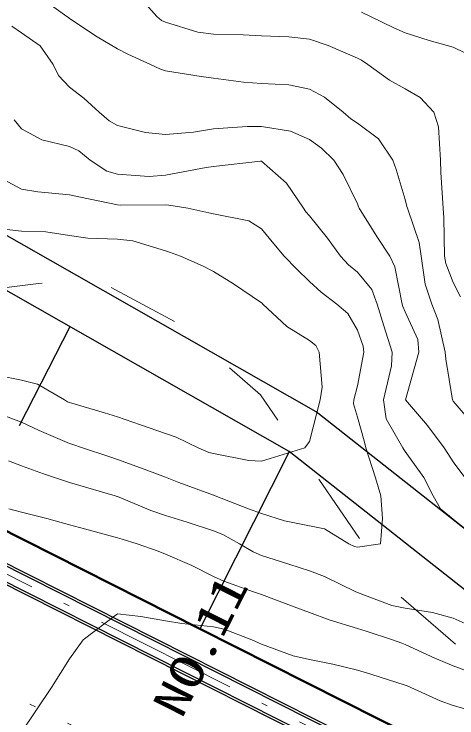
# Model space of a CAD drawing. Units: millimetres at full size, sheet at 1:500; details may follow other scales. Extents: x -209175 to 420500, y 0 to 351151.
# Drawn here: x 32954 to 42187, y 114699 to 129379 of the extents above; entities that cross this region are included whole.
import ezdxf
from ezdxf.enums import TextEntityAlignment as Align

# ---------------------------------------------------------------- set-up
doc = ezdxf.new("R2010")
doc.units = ezdxf.units.MM
doc.header["$LTSCALE"] = 500
doc.linetypes.add('USER1', pattern=[9.25, 6, -1.5, 0.25, -1.5])
for name, color, linetype, lineweight in [('D-BGD', 7, 'Continuous', 13), ('D-BGD-EXST', 7, 'Continuous', 25), ('D-BGD-HICN', 7, 'Continuous', 13), ('D-BGD-LWCN', 8, 'Continuous', 13), ('D-BMK', 2, 'USER1', 13), ('D-BYP-STR4', 1, 'Continuous', 50)]:
    doc.layers.add(name, color=color, linetype=linetype, lineweight=lineweight)
doc.layers.add('D-BMK-TXT', color=7, linetype='Continuous')
doc.styles.add('ＭＳ ゴシック', font='')
doc.styles.get('ＭＳ ゴシック').set_extended_font_data('MS Gothic')

msp = doc.modelspace()

# ---------------------------------------------------------------- linework, layer by layer
at = {"layer": 'D-BGD', "color": 3}
for p, q in [((36299.6, 122967.5), (34977.7, 123677.6)), ((40156, 118438), (39310.2, 119677.1)), ((42155.8, 116235.7), (41021.9, 117217.9))]:
    msp.add_line(p, q, dxfattribs=at)
for points in [[(33538.7, 123765.8), (33465.7, 123756.8), (32794.7, 123676.9)], [(38455.3, 120910.2), (38089.4, 121437.2), (37443.5, 122002.3)]]:
    msp.add_lwpolyline(points, dxfattribs=at)
at = {"layer": 'D-BGD-EXST'}
for p, q in [((10000, 129425.6), (41914.1, 113320.1)), ((10000, 129369.6), (41891.5, 113275.4)), ((10000, 129033.6), (41756.4, 113007.6)), ((10000, 128977.6), (41733.8, 112963)), ((34119.4, 122855.1), (33063, 120791.4)), ((38690.8, 120249.3), (36828.3, 116558.7))]:
    msp.add_line(p, q, dxfattribs=at)
at = {"layer": 'D-BGD-EXST', "lineweight": 50}
for p, q in [((36828.3, 116558.7), (18973.1, 125569.4)), ((42184.4, 113855.7), (36828.3, 116558.7))]:
    msp.add_line(p, q, dxfattribs=at)
at = {"layer": 'D-BGD-EXST'}
for points in [[(57890.8, 108234.6), (54630.1, 112041.5), (44074.8, 117283.8), (39252.8, 121084.7), (21580.4, 131155.6), (10780, 131661), (10000, 132429.1)], [(57088.6, 107634), (54003, 111236.4), (43537.2, 116434.3), (38692.6, 120252.9), (21293.8, 130168), (10351, 130680), (10000, 131025.6)]]:
    msp.add_lwpolyline(points, dxfattribs=at)
at = {"layer": 'D-BGD-HICN'}
for points in [[(33508.6, 129728.6), (34057, 129331), (34087.4, 129307.4), (34111, 129288.7), (34683.7, 128903.7), (35111, 128654.6), (35326.4, 128546.4), (35795.9, 128331), (36007.1, 128227.1), (36111, 128192.2), (36856.2, 128076.2), (37111, 128043), (37738.8, 127958.8), (38111, 127931.5), (38681.7, 127901.7), (39111, 127814.1), (39428.5, 127648.5), (39812.9, 127331), (39975.3, 127195.3), (40111, 127105.1), (40554.8, 126774.8), (40848.5, 126331), (40920.1, 126140.1), (41111, 125510.7), (41146, 125366), (41156.8, 125331), (41398.4, 124618.4), (41443.5, 124331), (41526, 123746), (41663.2, 123331), (41787.9, 123007.9), (41940.3, 122331), (41958.7, 122178.7), (42095.6, 121331), (42100.9, 121320.9), (42111, 121308.3), (42559.5, 120779.5)], [(42599.9, 114819.9), (42111, 114961.1), (41836.6, 115056.6), (41228.2, 115331), (41147.4, 115367.4), (41111, 115380.4), (40392.5, 115612.5), (40111, 115694.4), (39598.2, 115818.2), (39111, 115915.7), (38771.5, 115991.5), (38111, 116237.3), (38047.7, 116267.7), (37913.5, 116331), (37333.7, 116553.7), (37111, 116598), (36450.6, 116670.6), (36111, 116722.5), (35597.9, 116817.9), (35111, 116870.3), (34393, 116331), (34111, 115929.8), (33731.8, 115331), (33111, 114401.6)]]:
    msp.add_lwpolyline(points, dxfattribs=at)
at = {"layer": 'D-BGD-LWCN'}
for points in [[(35548.9, 129768.9), (35927, 129331), (36028.1, 129248.1), (36111, 129211), (36783.1, 129003.1), (37111, 128961.3), (37729.4, 128949.4), (38111, 128929), (38683.6, 128903.6), (39111, 128852.8), (39503, 128723), (40111, 128460.2), (40197.7, 128417.7), (40329.1, 128331), (40778.6, 127998.6), (41111, 127819.7), (41420.8, 127640.8), (41706.2, 127331), (41806.3, 127026.3), (41843.4, 126331), (41852.9, 126072.9), (41899.6, 125331), (41911.3, 125131.3), (41930.7, 124331), (41953.7, 124173.7), (42111, 123778.3), (42263.3, 123483.3)], [(40200.1, 129420.1), (40388.1, 129331), (40871.8, 129091.8), (41111, 128990.3), (41611.2, 128831.2), (42111, 128692.3), (42354.4, 128574.4)], [(32909.5, 129129.5), (33111, 128990.4), (33496.9, 128716.9), (33769.2, 128331), (33877.5, 128097.5), (34111, 127856.6), (34409, 127629), (34726.5, 127331), (34935.4, 127155.4), (35111, 127056.4), (35691.4, 126911.4), (36111, 126869.8), (36697.7, 126917.7), (37111, 126982.8), (37817, 127037), (38111, 127032.1), (38715.3, 126935.3), (39111, 126764.6), (39364.7, 126584.7), (39624.1, 126331), (39816.6, 126036.6), (40111, 125420.1), (40137.6, 125357.6), (40151.5, 125331), (40518.3, 124738.3), (40791.2, 124331), (40890.5, 124110.5), (41045.9, 123331), (41060, 123280), (41111, 123168.3), (41373, 122593), (41394.6, 122331), (41115.7, 121335.7), (41115.8, 121331), (41575.6, 120795.6), (41920.4, 120331), (41996, 120216), (42111, 120042.8), (42411.8, 119631.8)], [(32952.7, 127172.7), (33111, 126984.9), (33535.2, 126755.2), (34111, 126619.2), (34305.8, 126525.8), (34540.2, 126331), (34884.8, 126104.8), (35111, 126042.7), (35773.5, 125993.5), (36111, 126016.2), (36956.5, 126176.5), (37111, 126200.5), (38092.9, 126312.9), (38111, 126308.6), (38630.5, 125850.5), (38989.5, 125331), (39038, 125258), (39111, 125170.4), (39485.6, 124705.6), (39762, 124331), (39928.8, 124148.8), (40111, 123994.4), (40412.6, 123632.6), (40523.2, 123331), (40659.9, 122879.9), (40836.7, 122331), (40821.3, 122041.3), (40659.4, 121331), (40715.1, 120935.1), (41061.1, 120331), (41081, 120301), (41111, 120258.1), (41495.1, 119715.1), (41694.1, 119331), (41843.4, 119063.4), (42111, 118841.9), (42393, 118613)], [(32715.7, 125935.7), (33111, 125728.5), (33450.9, 125670.9), (34111, 125609.5), (34337.8, 125557.8), (35111, 125398.9), (35174.3, 125394.3), (36111, 125400), (36177, 125397), (36573.4, 125331), (37012.6, 125232.6), (37111, 125213.3), (37846.2, 125066.2), (38111, 124900), (38368.3, 124588.3), (38584.1, 124331), (38842.7, 124062.7), (39111, 123799.6), (39357.4, 123577.4), (39686.1, 123331), (39911.5, 123131.5), (40111, 122784.2), (40233.2, 122453.2), (40246.7, 122331), (40111, 121624.1), (40036.6, 121331), (40031.6, 121251.6), (40111, 120970.9), (40255.1, 120475.1), (40291.3, 120331), (40488.2, 119708.2), (40600.2, 119331), (40635.4, 118855.4), (40590.5, 118331), (40111, 118262.3), (40052.1, 118272.1), (39935, 118331), (39424.7, 118644.7), (39111, 118707.2), (38591.9, 118811.9), (38111, 118961.6), (37841.4, 119061.4), (37149.9, 119331), (37121.9, 119341.9), (37111, 119346.1), (36391.8, 119611.8), (36111, 119717.2), (35668.9, 119888.9), (35111, 120091.2), (34930.4, 120150.4), (34381.6, 120331), (34180.4, 120400.4), (34111, 120425.9), (33475.1, 120695.1), (33111, 120867.1), (32773.8, 120993.8)], [(32682, 124902), (33111, 124852.2), (33614.9, 124834.9), (34111, 124760.7), (34488.9, 124708.9), (35111, 124686.5), (35430.7, 124650.7), (36111, 124443.1), (36194.3, 124414.3), (36423.2, 124331), (36898.5, 124118.5), (37111, 124007.5), (37529.6, 123749.6), (38111, 123359.6), (38126.5, 123346.5), (38141.5, 123331), (38640.5, 122860.5), (39111, 122571.3), (39245.6, 122465.6), (39313.9, 122331), (39377, 121597), (39338.3, 121331), (39111, 120461.9), (39016.2, 120331), (38111, 120052.5), (37845.4, 120065.4), (37111, 120212.9), (37016.7, 120236.7), (36791.3, 120331), (36335.3, 120555.3), (36111, 120632.6), (35591.3, 120811.3), (35111, 120978.5), (34841.6, 121061.6), (34111, 121274.7), (34070.5, 121290.5), (34003.1, 121331), (33439.5, 121659.5), (33111, 121744.1), (32624.4, 121844.4)], [(42420.9, 116640.9), (42111, 116776.8), (41679.8, 116899.8), (41111, 116985), (40826.9, 117046.9), (40111, 117318.1), (40101.9, 117321.9), (40082.1, 117331), (39428.3, 117648.3), (39111, 117769.2), (38685.5, 117905.5), (38111, 118089.5), (37941, 118161), (37651.9, 118331), (37304.8, 118524.8), (37111, 118604.1), (36563.8, 118783.8), (36111, 118924.1), (35807.3, 119027.3), (35111, 119315.1), (35099.8, 119319.8), (35060.8, 119331), (34324.7, 119544.7), (34111, 119609.1), (33567.4, 119787.4), (33111, 119955.2), (32840.1, 120060.1)], [(42440.8, 115660.8), (42111, 115784.1), (41723.3, 115943.3), (41111, 116230.6), (41040.9, 116260.9), (40841.1, 116331), (40291.9, 116511.9), (40111, 116565.1), (39521.7, 116741.7), (39111, 116894.7), (38796.4, 117016.4), (38111, 117272.6), (38068.8, 117288.8), (37944.3, 117331), (37329.9, 117549.9), (37111, 117650.9), (36657.5, 117877.5), (36111, 118117.5), (35957.7, 118177.7), (35523.1, 118331), (35209.3, 118429.3), (35111, 118457.2), (34422.8, 118642.8), (34111, 118725.3), (33637.8, 118857.8), (33111, 118988.6), (32841.7, 119061.7)]]:
    msp.add_lwpolyline(points, dxfattribs=at)
at = {"layer": 'D-BMK'}
msp.add_line((40873.8, 111156.7), (10000, 126737.3), dxfattribs=at)
msp.add_lwpolyline([(10000, 129201.6), (41827.8, 113139.6), (51888.1, 108771.2)], dxfattribs=at)
msp.add_arc((-63853.3, 68233.2), 150000, 22.39568, 55.4167, dxfattribs=at)
at = {"layer": 'D-BYP-STR4'}
for radius, end in [(152000, 55.4167), (151500, 55.4167), (148500, 47.39147), (148000, 47.39147)]:
    msp.add_arc((-63853.3, 68233.2), radius, 22.39568, end, dxfattribs=at)

# ---------------------------------------------------------------- texts
at = {"layer": 'D-BMK-TXT', "style": 'ＭＳ ゴシック', "width": 1.3}
msp.add_text('NO.11', height=705, rotation=63.222, dxfattribs=at).set_placement((35822.9, 114983.1), align=Align.TOP_LEFT)

doc.saveas('drawing.dxf')
